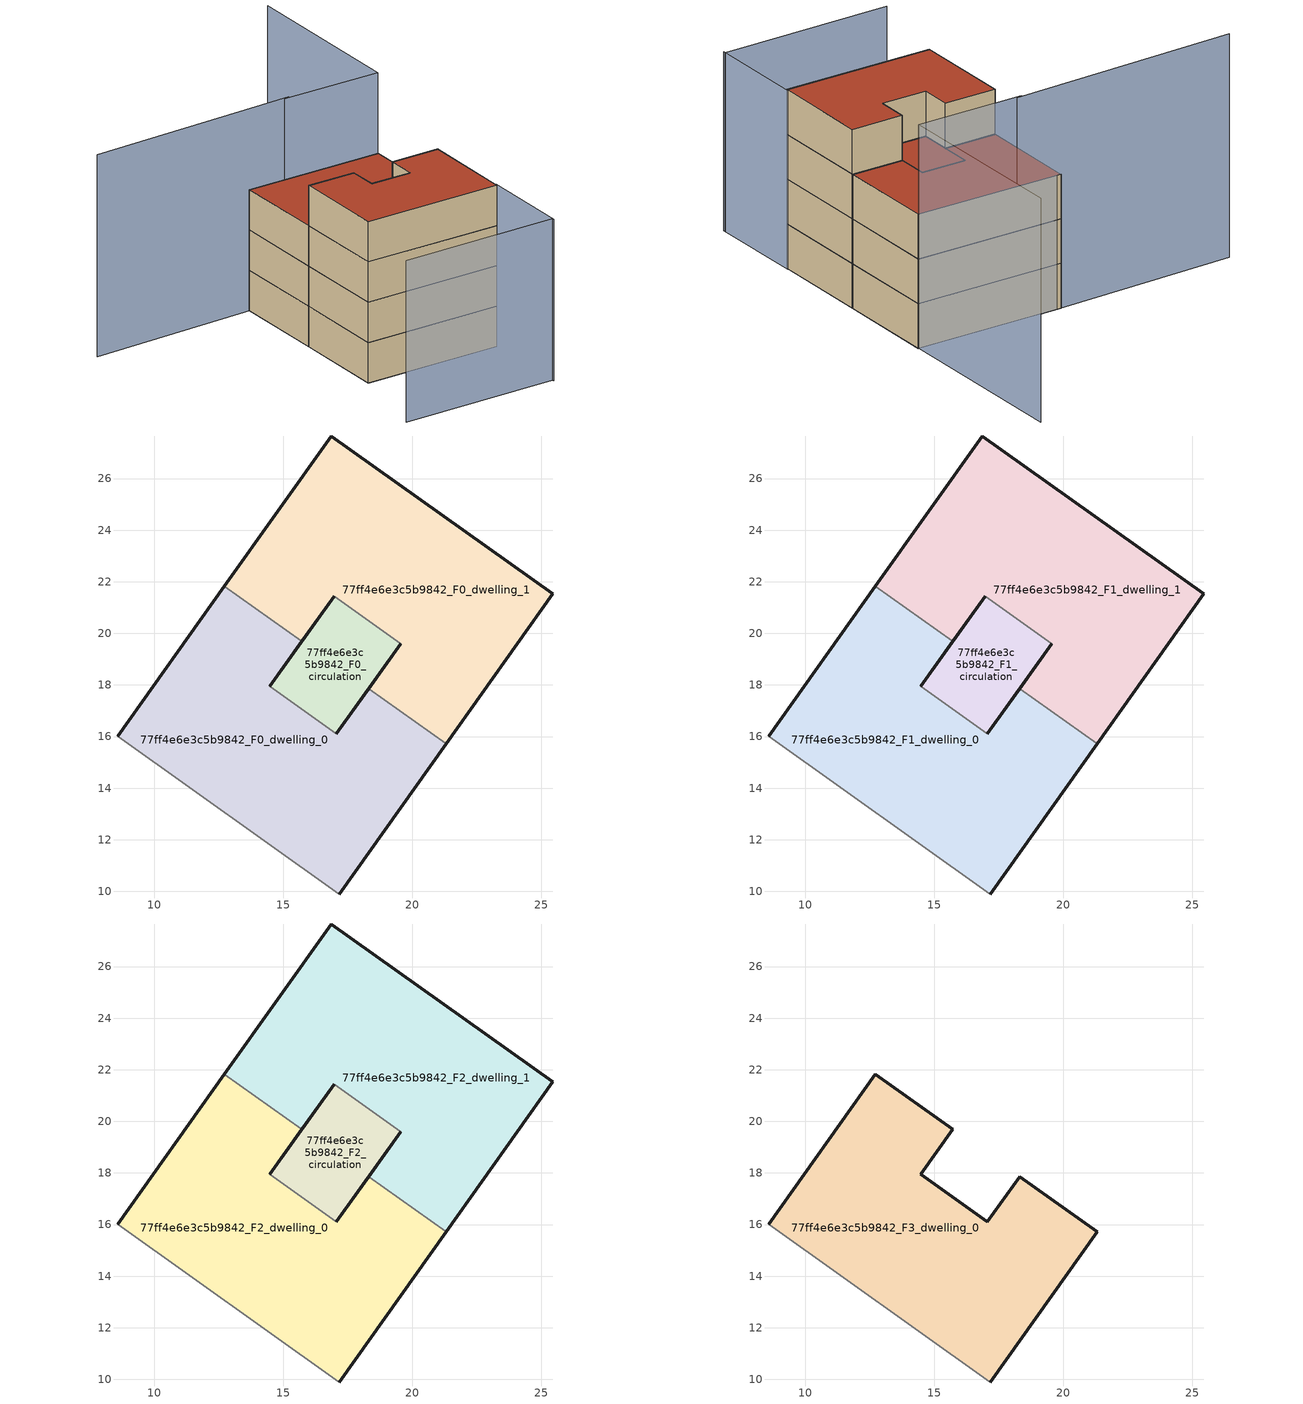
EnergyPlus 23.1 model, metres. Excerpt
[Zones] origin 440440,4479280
77ff4e6e3c5b9842_F0_dwelling_0
 floor ground (EU_floor_Construction): 17.16,9.9 21.3,15.71 18.3,17.86 17.05,16.11 14.48,17.95 15.72,19.69 12.71,21.83 8.57,16.02 z0
 wall outside (EU_wall_Construction): 8.57,16.02 12.71,21.83 / 15.72,19.69 14.48,17.95 / 17.05,16.11 18.3,17.86 / 21.3,15.71 17.16,9.9 z0:3
 wall adiabatic (EU_wall_Construction): 17.16,9.9 8.57,16.02 z0:3
 wall to 77ff4e6e3c5b9842_F0_dwelling_1 (EU_wall_Construction): 12.71,21.83 15.72,19.69 / 18.3,17.86 21.3,15.71 z0:3
 wall to 77ff4e6e3c5b9842_F0_circulation (EU_wall_Construction): 14.48,17.95 17.05,16.11 z0:3
77ff4e6e3c5b9842_F0_dwelling_1
 floor ground (EU_floor_Construction): 21.3,15.71 25.45,21.53 16.86,27.65 12.71,21.83 15.72,19.69 16.96,21.44 19.54,19.6 18.3,17.86 z0
 wall outside (EU_wall_Construction): 18.3,17.86 19.54,19.6 / 16.96,21.44 15.72,19.69 / 12.71,21.83 16.86,27.65 25.45,21.53 21.3,15.71 z0:3
 wall to 77ff4e6e3c5b9842_F0_circulation (EU_wall_Construction): 19.54,19.6 16.96,21.44 z0:3
77ff4e6e3c5b9842_F0_circulation
 floor ground (EU_floor_Construction): 17.05,16.11 19.54,19.6 16.96,21.44 14.48,17.95 z0
 wall outside (EU_wall_Construction): 14.48,17.95 16.96,21.44 / 19.54,19.6 17.05,16.11 z0:3
77ff4e6e3c5b9842_F1_dwelling_0
 floor to 77ff4e6e3c5b9842_F0_dwelling_0 (EU_floor_Construction): 17.16,9.9 21.3,15.71 18.3,17.86 17.05,16.11 14.48,17.95 15.72,19.69 12.71,21.83 8.57,16.02 z3
 wall outside (EU_wall_Construction): 8.57,16.02 12.71,21.83 / 15.72,19.69 14.48,17.95 / 17.05,16.11 18.3,17.86 / 21.3,15.71 17.16,9.9 z3:6
 wall adiabatic (EU_wall_Construction): 17.16,9.9 8.57,16.02 z3:6
 wall to 77ff4e6e3c5b9842_F1_dwelling_1 (EU_wall_Construction): 12.71,21.83 15.72,19.69 / 18.3,17.86 21.3,15.71 z3:6
 wall to 77ff4e6e3c5b9842_F1_circulation (EU_wall_Construction): 14.48,17.95 17.05,16.11 z3:6
77ff4e6e3c5b9842_F1_dwelling_1
 floor to 77ff4e6e3c5b9842_F0_dwelling_1 (EU_floor_Construction): 21.3,15.71 25.45,21.53 16.86,27.65 12.71,21.83 15.72,19.69 16.96,21.44 19.54,19.6 18.3,17.86 z3
 wall outside (EU_wall_Construction): 18.3,17.86 19.54,19.6 / 16.96,21.44 15.72,19.69 / 12.71,21.83 16.86,27.65 25.45,21.53 21.3,15.71 z3:6
 wall to 77ff4e6e3c5b9842_F1_circulation (EU_wall_Construction): 19.54,19.6 16.96,21.44 z3:6
77ff4e6e3c5b9842_F1_circulation
 floor to 77ff4e6e3c5b9842_F0_circulation (EU_floor_Construction): 17.05,16.11 19.54,19.6 16.96,21.44 14.48,17.95 z3
 wall outside (EU_wall_Construction): 14.48,17.95 16.96,21.44 / 19.54,19.6 17.05,16.11 z3:6
77ff4e6e3c5b9842_F2_dwelling_0
 floor to 77ff4e6e3c5b9842_F1_dwelling_0 (EU_floor_Construction): 17.16,9.9 21.3,15.71 18.3,17.86 17.05,16.11 14.48,17.95 15.72,19.69 12.71,21.83 8.57,16.02 z6
 wall outside (EU_wall_Construction): 8.57,16.02 12.71,21.83 / 15.72,19.69 14.48,17.95 / 17.05,16.11 18.3,17.86 / 21.3,15.71 17.16,9.9 z6:9
 wall adiabatic (EU_wall_Construction): 17.16,9.9 8.57,16.02 z6:9
 wall to 77ff4e6e3c5b9842_F2_dwelling_1 (EU_wall_Construction): 12.71,21.83 15.72,19.69 / 18.3,17.86 21.3,15.71 z6:9
 wall to 77ff4e6e3c5b9842_F2_circulation (EU_wall_Construction): 14.48,17.95 17.05,16.11 z6:9
77ff4e6e3c5b9842_F2_dwelling_1
 floor to 77ff4e6e3c5b9842_F1_dwelling_1 (EU_floor_Construction): 21.3,15.71 25.45,21.53 16.86,27.65 12.71,21.83 15.72,19.69 16.96,21.44 19.54,19.6 18.3,17.86 z6
 wall outside (EU_wall_Construction): 18.3,17.86 19.54,19.6 / 16.96,21.44 15.72,19.69 / 12.71,21.83 16.86,27.65 25.45,21.53 21.3,15.71 z6:9
 wall to 77ff4e6e3c5b9842_F2_circulation (EU_wall_Construction): 19.54,19.6 16.96,21.44 z6:9
 roof outside (EU_roof_Construction): 25.45,21.53 21.3,15.71 18.3,17.86 19.54,19.6 16.96,21.44 15.72,19.69 12.71,21.83 16.86,27.65 z9
77ff4e6e3c5b9842_F2_circulation
 floor to 77ff4e6e3c5b9842_F1_circulation (EU_floor_Construction): 17.05,16.11 19.54,19.6 16.96,21.44 14.48,17.95 z6
 wall outside (EU_wall_Construction): 14.48,17.95 16.96,21.44 / 19.54,19.6 17.05,16.11 z6:9
 roof outside (EU_roof_Construction): 19.54,19.6 17.05,16.11 14.48,17.95 16.96,21.44 z9
77ff4e6e3c5b9842_F3_dwelling_0
 floor to 77ff4e6e3c5b9842_F2_dwelling_0 (EU_floor_Construction): 17.16,9.9 21.3,15.71 18.3,17.86 17.05,16.11 14.48,17.95 15.72,19.69 12.71,21.83 8.57,16.02 z9
 wall outside (EU_wall_Construction): 8.57,16.02 12.71,21.83 15.72,19.69 14.48,17.95 17.05,16.11 18.3,17.86 21.3,15.71 17.16,9.9 z9:12
 wall adiabatic (EU_wall_Construction): 17.16,9.9 8.57,16.02 z9:12
 roof outside (EU_roof_Construction): 18.3,17.86 21.3,15.71 17.16,9.9 8.57,16.02 12.71,21.83 15.72,19.69 14.48,17.95 17.05,16.11 z12
shading: 3.52,11.39 13.35,4.5 / 17.3,10.01 13.27,4.38 z0:12; 33,32.28 25.41,21.55 / 25.41,21.55 19.21,25.94 / 19.6,25.81 6.27,34.67 z0:15
[Building]
EU S2 Campaign: North Axis=0; Terrain=City; Solar Distribution=FullExterior
[Site:Location]
Madrid: Latitude=40.5; Longitude=-3.5; Time Zone=1; Elevation=609
[SizingPeriod:WeatherFileDays]
AnnualSizingPeriod: Begin Month=1; Begin Day of Month=1; End Month=12; End Day of Month=31; Day of Week for Start Day=Monday; Use Weather File Daylight Saving Period=No; Use Weather File Rain and Snow Indicators=No
[MATERIAL]
EU_InternalMass_Material: Roughness=MediumRough; Thickness=0.1; Conductivity=1; Density=1800; Specific Heat=900; Thermal Absorptance=0.9; Solar Absorptance=0.7; Visible Absorptance=0.7
[MATERIAL:NOMASS] Roughness=MediumRough; Thermal Absorptance=0.9; Solar Absorptance=0.7; Visible Absorptance=0.7
Name | Thermal Resistance
EU_wall_NoMass | 1.60022
EU_roof_NoMass | 1.57597
EU_floor_NoMass | 0.470652
[CONSTRUCTION]
EU_wall_Construction: EU_wall_NoMass
EU_roof_Construction: EU_roof_NoMass
EU_floor_Construction: EU_floor_NoMass
EU_InternalMass_Construction: EU_InternalMass_Material
[ZONE] Type=1; Multiplier=1; Ceiling Height=autocalculate; Floor Area=autocalculate; Part of Total Floor Area=Yes
Name | Volume
77ff4e6e3c5b9842_F0_dwelling_0 | 205.712
77ff4e6e3c5b9842_F1_dwelling_0; 77ff4e6e3c5b9842_F2_dwelling_0; 77ff4e6e3c5b9842_F3_dwelling_0 | 205.711
77ff4e6e3c5b9842_F0_dwelling_1; 77ff4e6e3c5b9842_F1_dwelling_1; 77ff4e6e3c5b9842_F2_dwelling_1 | 205.692
77ff4e6e3c5b9842_F0_circulation; 77ff4e6e3c5b9842_F1_circulation; 77ff4e6e3c5b9842_F2_circulation | 40.6769
[INTERNALMASS] Construction=EU_InternalMass_Construction
Name | Zone or ZoneList | Surface Area
77ff4e6e3c5b9842_F0_dwelling_0_EU_InternalMass | 77ff4e6e3c5b9842_F0_dwelling_0 | 68.5659
77ff4e6e3c5b9842_F0_dwelling_1_EU_InternalMass | 77ff4e6e3c5b9842_F0_dwelling_1 | 68.5659
77ff4e6e3c5b9842_F1_dwelling_0_EU_InternalMass | 77ff4e6e3c5b9842_F1_dwelling_0 | 68.5659
77ff4e6e3c5b9842_F1_dwelling_1_EU_InternalMass | 77ff4e6e3c5b9842_F1_dwelling_1 | 68.5659
77ff4e6e3c5b9842_F2_dwelling_0_EU_InternalMass | 77ff4e6e3c5b9842_F2_dwelling_0 | 68.5659
77ff4e6e3c5b9842_F2_dwelling_1_EU_InternalMass | 77ff4e6e3c5b9842_F2_dwelling_1 | 68.5659
77ff4e6e3c5b9842_F3_dwelling_0_EU_InternalMass | 77ff4e6e3c5b9842_F3_dwelling_0 | 151.09
[OTHEREQUIPMENT] Fuel Type=Electricity; Design Level Calculation Method=Watts/Area; Power per Zone Floor Area=1; Fraction Latent=0; Fraction Radiant=0; Fraction Lost=0; Carbon Dioxide Generation Rate=0; EndUse Subcategory=EU_Step8_InternalGains
Name | Zone or ZoneList or Space or SpaceList | Schedule
EU_Step8_InternalGain_77ff4e6e3c5b9842_F0_dwelling_0_f000 | 77ff4e6e3c5b9842_F0_dwelling_0 | EU_Step8_GainSchedule_77ff4e6e3c5b9842_F0_dwelling_0_f000
EU_Step8_InternalGain_77ff4e6e3c5b9842_F0_dwelling_1_f000 | 77ff4e6e3c5b9842_F0_dwelling_1 | EU_Step8_GainSchedule_77ff4e6e3c5b9842_F0_dwelling_1_f000
EU_Step8_InternalGain_77ff4e6e3c5b9842_F1_dwelling_0_f000 | 77ff4e6e3c5b9842_F1_dwelling_0 | EU_Step8_GainSchedule_77ff4e6e3c5b9842_F1_dwelling_0_f000
EU_Step8_InternalGain_77ff4e6e3c5b9842_F1_dwelling_1_f000 | 77ff4e6e3c5b9842_F1_dwelling_1 | EU_Step8_GainSchedule_77ff4e6e3c5b9842_F1_dwelling_1_f000
EU_Step8_InternalGain_77ff4e6e3c5b9842_F2_dwelling_0_f000 | 77ff4e6e3c5b9842_F2_dwelling_0 | EU_Step8_GainSchedule_77ff4e6e3c5b9842_F2_dwelling_0_f000
EU_Step8_InternalGain_77ff4e6e3c5b9842_F2_dwelling_1_f000 | 77ff4e6e3c5b9842_F2_dwelling_1 | EU_Step8_GainSchedule_77ff4e6e3c5b9842_F2_dwelling_1_f000
EU_Step8_InternalGain_77ff4e6e3c5b9842_F3_dwelling_0_f000 | 77ff4e6e3c5b9842_F3_dwelling_0 | EU_Step8_GainSchedule_77ff4e6e3c5b9842_F3_dwelling_0_f000
[ZONEINFILTRATION:DESIGNFLOWRATE] Schedule=EU_AlwaysOn; Design Flow Rate Calculation Method=Flow/Area; Flow Rate per Floor Area=0.0005; Constant Term Coefficient=1; Temperature Term Coefficient=0; Velocity Term Coefficient=0; Velocity Squared Term Coefficient=0
Name | Zone or ZoneList or Space or SpaceList
EU_Circulation_Infiltration_77ff4e6e3c5b9842_F0_circulation | 77ff4e6e3c5b9842_F0_circulation
EU_Circulation_Infiltration_77ff4e6e3c5b9842_F1_circulation | 77ff4e6e3c5b9842_F1_circulation
EU_Circulation_Infiltration_77ff4e6e3c5b9842_F2_circulation | 77ff4e6e3c5b9842_F2_circulation
[ZONEVENTILATION:DESIGNFLOWRATE] Schedule=EU_AlwaysOn; Design Flow Rate Calculation Method=AirChanges/Hour; Air Changes per Hour=0.480704; Ventilation Type=Natural; Fan Pressure Rise=0; Fan Total Efficiency=1; Constant Term Coefficient=1; Temperature Term Coefficient=0; Velocity Term Coefficient=0; Velocity Squared Term Coefficient=0; Minimum Indoor Temperature=-100; Maximum Indoor Temperature=100; Delta Temperature=-100; Minimum Outdoor Temperature=-100; Maximum Outdoor Temperature=100; Maximum Wind Speed=40
Name | Zone or ZoneList or Space or SpaceList
EU_ConstantAir_77ff4e6e3c5b9842_F0_dwelling_0 | 77ff4e6e3c5b9842_F0_dwelling_0
EU_ConstantAir_77ff4e6e3c5b9842_F0_dwelling_1 | 77ff4e6e3c5b9842_F0_dwelling_1
EU_ConstantAir_77ff4e6e3c5b9842_F1_dwelling_0 | 77ff4e6e3c5b9842_F1_dwelling_0
EU_ConstantAir_77ff4e6e3c5b9842_F1_dwelling_1 | 77ff4e6e3c5b9842_F1_dwelling_1
EU_ConstantAir_77ff4e6e3c5b9842_F2_dwelling_0 | 77ff4e6e3c5b9842_F2_dwelling_0
EU_ConstantAir_77ff4e6e3c5b9842_F2_dwelling_1 | 77ff4e6e3c5b9842_F2_dwelling_1
EU_ConstantAir_77ff4e6e3c5b9842_F3_dwelling_0 | 77ff4e6e3c5b9842_F3_dwelling_0
[HVACTEMPLATE:THERMOSTAT] Constant Heating Setpoint=20; Constant Cooling Setpoint=50
EU_HeatOnly_77ff4e6e3c5b9842_F0_dwelling_0; EU_HeatOnly_77ff4e6e3c5b9842_F0_dwelling_1; EU_HeatOnly_77ff4e6e3c5b9842_F1_dwelling_0; EU_HeatOnly_77ff4e6e3c5b9842_F1_dwelling_1; EU_HeatOnly_77ff4e6e3c5b9842_F2_dwelling_0; EU_HeatOnly_77ff4e6e3c5b9842_F2_dwelling_1; EU_HeatOnly_77ff4e6e3c5b9842_F3_dwelling_0
[HVACTEMPLATE:ZONE:IDEALLOADSAIRSYSTEM] System Availability Schedule=EU_AlwaysOn; Maximum Heating Supply Air Temperature=50; Minimum Cooling Supply Air Temperature=13; Maximum Heating Supply Air Humidity Ratio=0.0156; Minimum Cooling Supply Air Humidity Ratio=0.0077; Heating Limit=NoLimit; Cooling Limit=NoLimit; Heating Availability Schedule=EU_AlwaysOn; Cooling Availability Schedule=EU_CoolingOff; Dehumidification Control Type=ConstantSensibleHeatRatio; Cooling Sensible Heat Ratio=0.7; Dehumidification Setpoint=60; Humidification Control Type=None; Humidification Setpoint=30; Outdoor Air Method=None; Outdoor Air Flow Rate per Person=0.00944; Outdoor Air Flow Rate per Zone Floor Area=0; Outdoor Air Flow Rate per Zone=0; Demand Controlled Ventilation Type=None; Outdoor Air Economizer Type=NoEconomizer; Heat Recovery Type=None; Sensible Heat Recovery Effectiveness=0.7; Latent Heat Recovery Effectiveness=0.65
Name | Template Thermostat
77ff4e6e3c5b9842_F0_dwelling_0 | EU_HeatOnly_77ff4e6e3c5b9842_F0_dwelling_0
77ff4e6e3c5b9842_F0_dwelling_1 | EU_HeatOnly_77ff4e6e3c5b9842_F0_dwelling_1
77ff4e6e3c5b9842_F1_dwelling_0 | EU_HeatOnly_77ff4e6e3c5b9842_F1_dwelling_0
77ff4e6e3c5b9842_F1_dwelling_1 | EU_HeatOnly_77ff4e6e3c5b9842_F1_dwelling_1
77ff4e6e3c5b9842_F2_dwelling_0 | EU_HeatOnly_77ff4e6e3c5b9842_F2_dwelling_0
77ff4e6e3c5b9842_F2_dwelling_1 | EU_HeatOnly_77ff4e6e3c5b9842_F2_dwelling_1
77ff4e6e3c5b9842_F3_dwelling_0 | EU_HeatOnly_77ff4e6e3c5b9842_F3_dwelling_0
[SIZING:ZONE] Zone Cooling Design Supply Air Temperature Input Method=SupplyAirTemperature; Zone Cooling Design Supply Air Temperature=13; Zone Heating Design Supply Air Temperature Input Method=SupplyAirTemperature; Zone Heating Design Supply Air Temperature=50; Zone Cooling Design Supply Air Humidity Ratio=0.008; Zone Heating Design Supply Air Humidity Ratio=0.008; Cooling Design Air Flow Method=DesignDay; Cooling Design Air Flow Rate=0; Cooling Minimum Air Flow per Zone Floor Area=0.000762; Cooling Minimum Air Flow=0; Cooling Minimum Air Flow Fraction=0.2; Heating Design Air Flow Method=DesignDay; Heating Design Air Flow Rate=0; Heating Maximum Air Flow per Zone Floor Area=0.002032; Heating Maximum Air Flow=0.141576; Heating Maximum Air Flow Fraction=0.3; Account for Dedicated Outdoor Air System=No; Dedicated Outdoor Air System Control Strategy=NeutralSupplyAir; Dedicated Outdoor Air Low Setpoint Temperature for Design=autosize; Dedicated Outdoor Air High Setpoint Temperature for Design=autosize; Zone Load Sizing Method=Sensible Load Only No Latent Load; Zone Latent Cooling Design Supply Air Humidity Ratio Input Method=HumidityRatioDifference; Zone Cooling Design Supply Air Humidity Ratio Difference=0.005; Zone Latent Heating Design Supply Air Humidity Ratio Input Method=HumidityRatioDifference; Zone Humidification Design Supply Air Humidity Ratio Difference=0.005
77ff4e6e3c5b9842_F0_dwelling_0; 77ff4e6e3c5b9842_F0_dwelling_1; 77ff4e6e3c5b9842_F1_dwelling_0; 77ff4e6e3c5b9842_F1_dwelling_1; 77ff4e6e3c5b9842_F2_dwelling_0; 77ff4e6e3c5b9842_F2_dwelling_1; 77ff4e6e3c5b9842_F3_dwelling_0
[SCHEDULE:CONSTANT]
Name | Hourly Value
EU_AlwaysOn | 1
EU_CoolingOff | 0
[SCHEDULE:FILE] Column Number=1; Rows to Skip at Top=0; Number of Hours of Data=8760; Column Separator=Comma; Interpolate to Timestep=No; Minutes per Item=60; Adjust Schedule for Daylight Savings=Yes
Name | File
EU_Step8_GainSchedule_77ff4e6e3c5b9842_F0_dwelling_0_f000 | ../../schedules/77ff4e6e3c5b9842/77ff4e6e3c5b9842_F0_dwelling_0_f000_gain.csv
EU_Step8_GainSchedule_77ff4e6e3c5b9842_F0_dwelling_1_f000 | ../../schedules/77ff4e6e3c5b9842/77ff4e6e3c5b9842_F0_dwelling_1_f000_gain.csv
EU_Step8_GainSchedule_77ff4e6e3c5b9842_F1_dwelling_0_f000 | ../../schedules/77ff4e6e3c5b9842/77ff4e6e3c5b9842_F1_dwelling_0_f000_gain.csv
EU_Step8_GainSchedule_77ff4e6e3c5b9842_F1_dwelling_1_f000 | ../../schedules/77ff4e6e3c5b9842/77ff4e6e3c5b9842_F1_dwelling_1_f000_gain.csv
EU_Step8_GainSchedule_77ff4e6e3c5b9842_F2_dwelling_0_f000 | ../../schedules/77ff4e6e3c5b9842/77ff4e6e3c5b9842_F2_dwelling_0_f000_gain.csv
EU_Step8_GainSchedule_77ff4e6e3c5b9842_F2_dwelling_1_f000 | ../../schedules/77ff4e6e3c5b9842/77ff4e6e3c5b9842_F2_dwelling_1_f000_gain.csv
EU_Step8_GainSchedule_77ff4e6e3c5b9842_F3_dwelling_0_f000 | ../../schedules/77ff4e6e3c5b9842/77ff4e6e3c5b9842_F3_dwelling_0_f000_gain.csv
